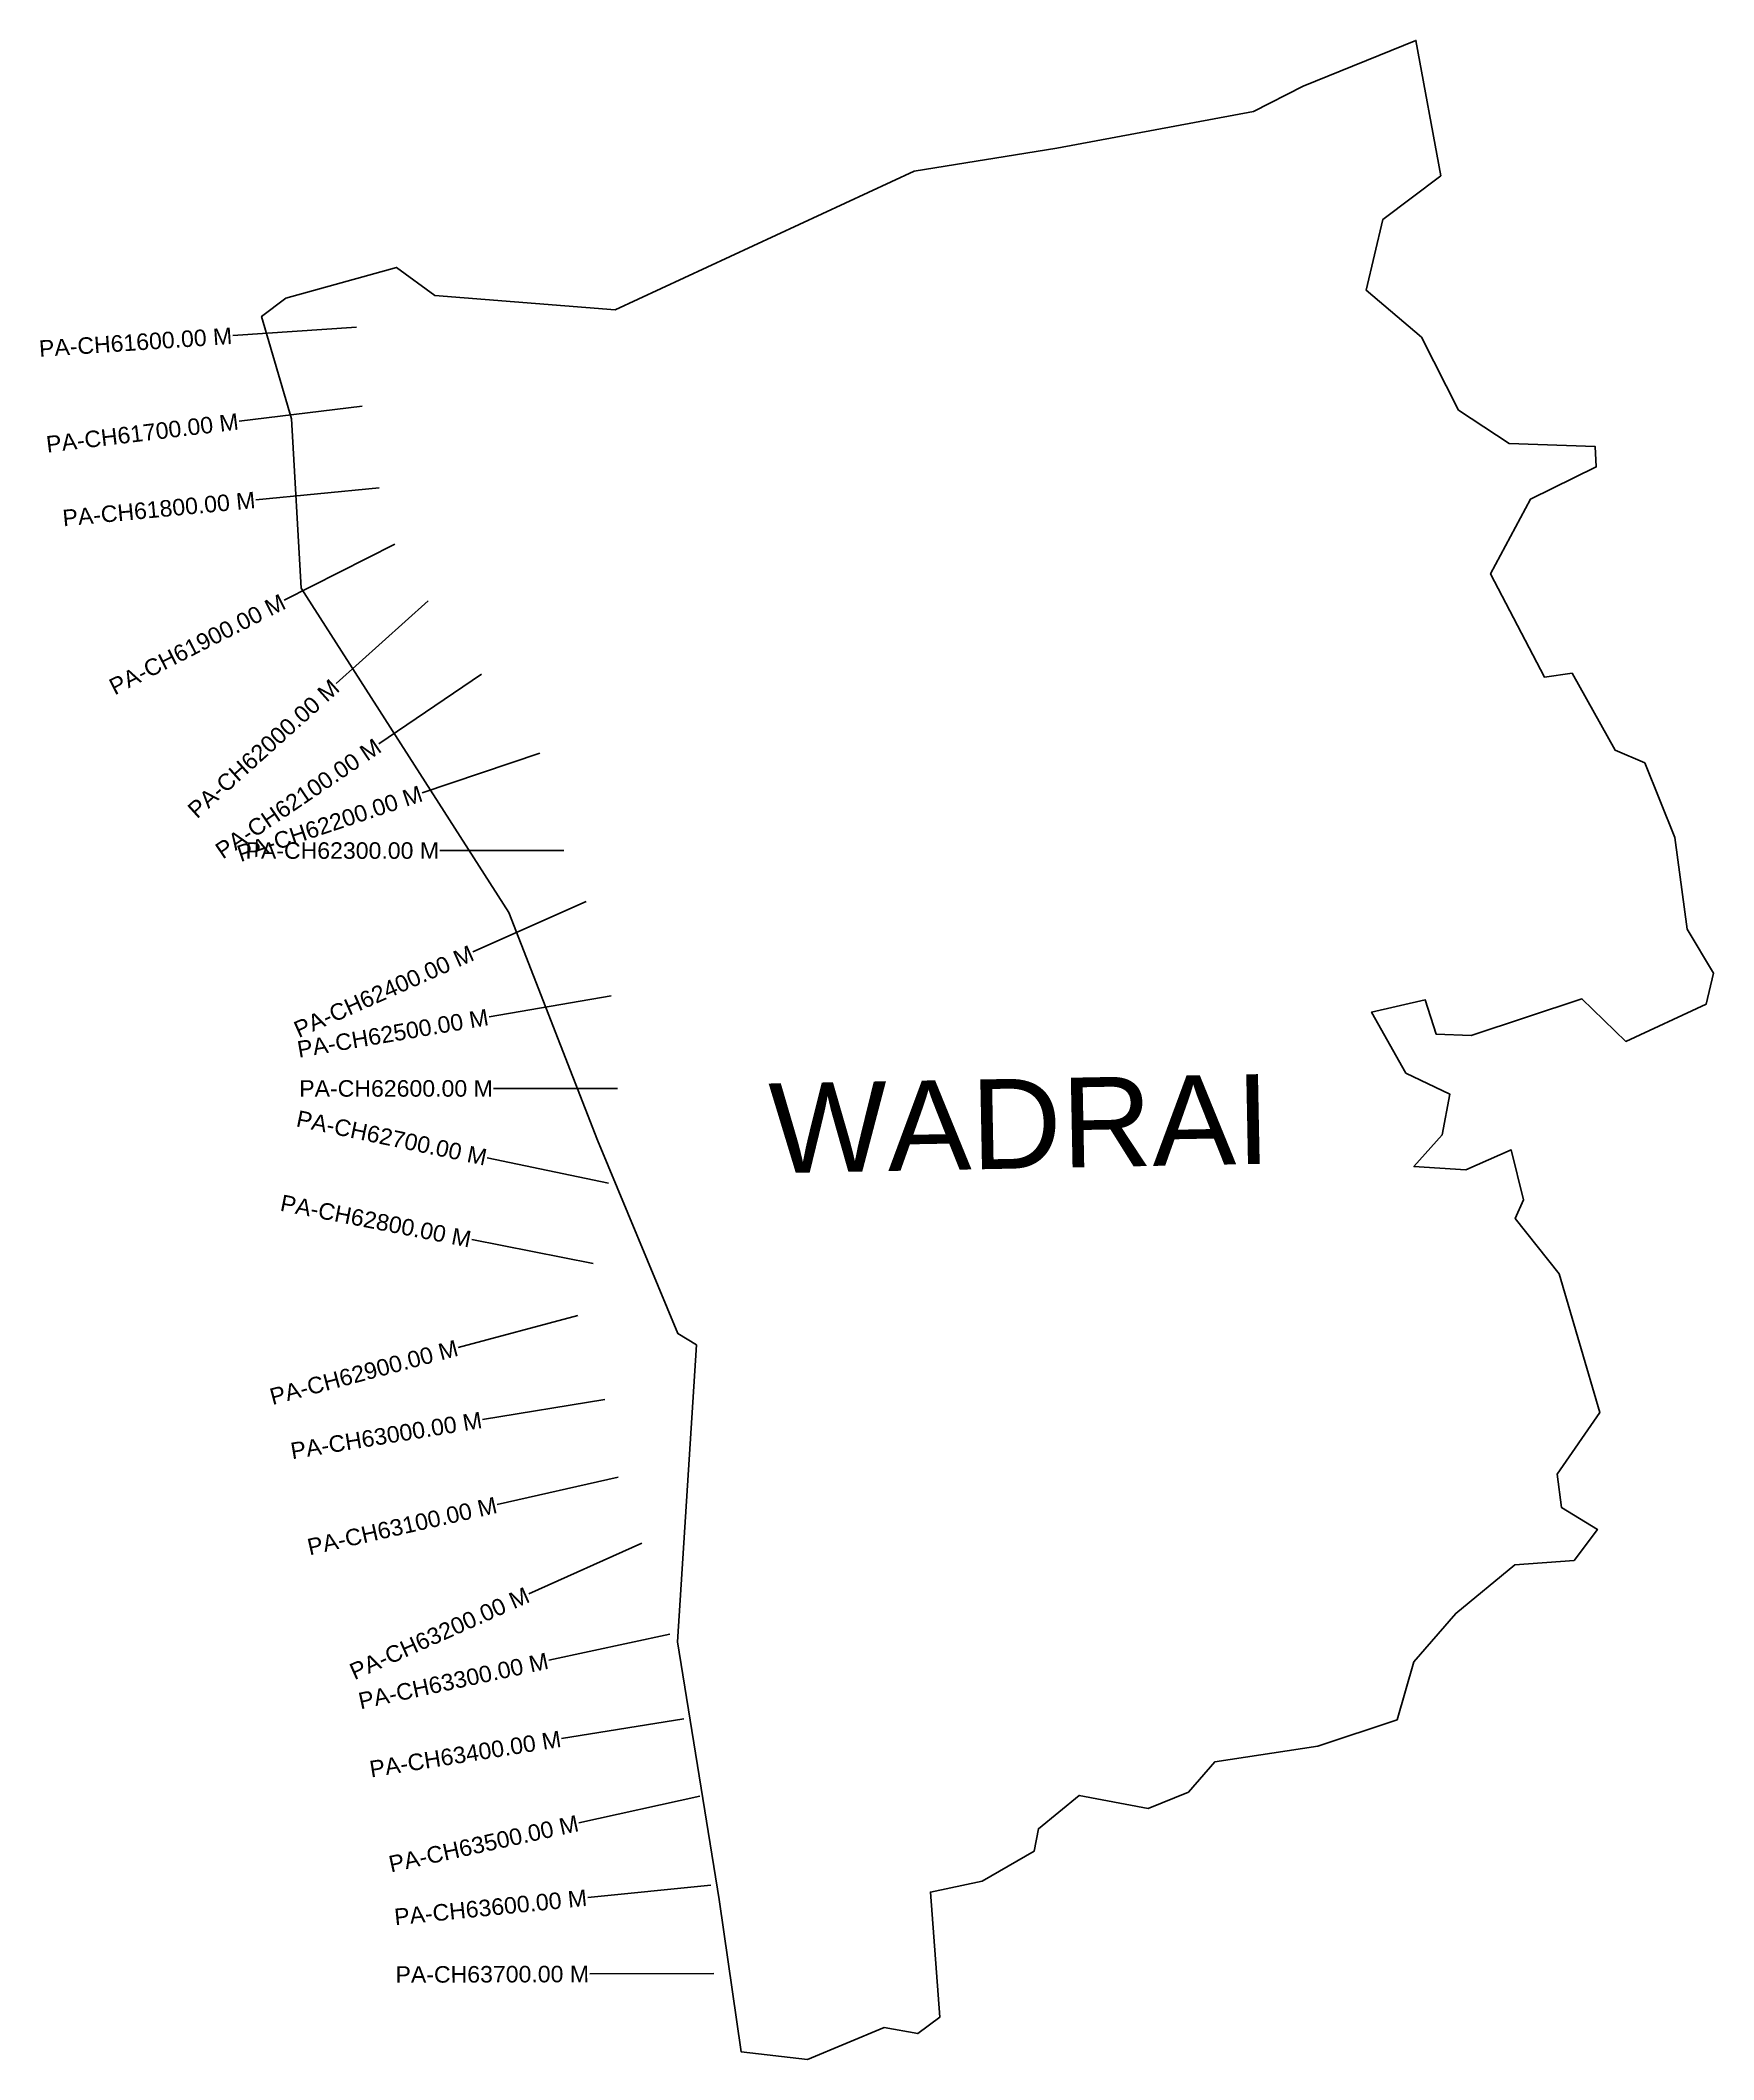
# Model space of a CAD drawing. Header units: metres. Extents: x 259287 to 261314, y 2175188 to 2177634.
import ezdxf
from ezdxf.enums import TextEntityAlignment as Align

# ---------------------------------------------------------------- set-up
doc = ezdxf.new("R2010")
doc.units = ezdxf.units.M
for name, color, linetype in [('CS', 134, 'Continuous'), ('CSMark', 6, 'Continuous'), ('village', 3, 'Continuous'), ('VILLAGE NAME', 250, 'Continuous')]:
    doc.layers.add(name, color=color, linetype=linetype)
doc.styles.add('DynamicDimensions', font='arial.ttf')
doc.styles.get("Standard").update_dxf_attribs({"font": 'simplex.shx'})

msp = doc.modelspace()

# ---------------------------------------------------------------- linework, layer by layer
at = {"layer": 'CS'}
for p, q in [((259669.7, 2177286.4), (259520, 2177276.3)), ((259676.5, 2177190.7), (259527.6, 2177172.7)), ((259697.3, 2177091.8), (259547.9, 2177077.5)), ((259716, 2177023.6), (259582.2, 2176955.8)), ((259756.6, 2176955.2), (259645, 2176855)), ((259821.1, 2176866), (259696.9, 2176781.8)), ((259891.6, 2176770.3), (259749.4, 2176722.6)), ((259920.7, 2176652.5), (259770.7, 2176652.5)), ((259947.9, 2176590.6), (259810.8, 2176529.8)), ((259978, 2176476.6), (259830.2, 2176451.2)), ((259985.8, 2176364.3), (259835.8, 2176364.3)), ((259974.9, 2176249.7), (259828.1, 2176280.3)), ((259956.4, 2176152.4), (259809.2, 2176181.1)), ((259937.9, 2176089.1), (259792.9, 2176050.6)), ((259970.4, 2175987.4), (259822.4, 2175963.1)), ((259986.5, 2175893.3), (259840.2, 2175860.2)), ((260015.3, 2175813.2), (259878.3, 2175752.2)), ((260049.2, 2175703.2), (259902.6, 2175671.5)), ((260066.3, 2175600.6), (259918.2, 2175576.8)), ((260085.7, 2175507), (259939.2, 2175474.7)), ((260099, 2175399.2), (259949.8, 2175384.1)), ((260102.4, 2175292), (259952.4, 2175291.5))]:
    msp.add_line(p, q, dxfattribs=at)
at = {"layer": 'village', "color": 3, "true_color": 0x00ff00}
msp.add_polyline3d([(261313.8, 2176504, 0), (261304.7, 2176466.3, 0), (261207.4, 2176421.3, 0), (261154.3, 2176472.9, 0), (261020.2, 2176428.3, 0), (260977.5, 2176430.2, 0), (260964.5, 2176471.6, 0), (260899.5, 2176456.8, 0), (260941, 2176382.9, 0), (260994.1, 2176357.4, 0), (260985, 2176308, 0), (260950.7, 2176269.6, 0), (261013.8, 2176265.5, 0), (261068.7, 2176289.8, 0), (261083.3, 2176229.4, 0), (261073.5, 2176206.7, 0), (261126.6, 2176139.5, 0), (261175.8, 2175971.7, 0), (261124.1, 2175896.8, 0), (261129.6, 2175856.6, 0), (261173.1, 2175830, 0), (261144.8, 2175792.3, 0), (261072.8, 2175787.1, 0), (261001.4, 2175728.3, 0), (260950.8, 2175669.5, 0), (260930.3, 2175599.4, 0), (260834.3, 2175567.4, 0), (260709.4, 2175548.4, 0), (260677.5, 2175511.8, 0), (260628.9, 2175492, 0), (260545.3, 2175507.8, 0), (260495.8, 2175467.4, 0), (260490.5, 2175440.2, 0), (260427.8, 2175403.9, 0), (260365, 2175390.7, 0), (260376.2, 2175239, 0), (260349.7, 2175219.3, 0), (260308.8, 2175226.8, 0), (260216, 2175187.7, 0), (260135.8, 2175197.1, 0), (260109.1, 2175381.8, 0), (260058.4, 2175693.7, 0), (260081.4, 2176053.6, 0), (260058.8, 2176067.3, 0), (259961.8, 2176301.5, 0), (259854.4, 2176577.5, 0), (259602.5, 2176970.3, 0), (259590.8, 2177175.5, 0), (259554.6, 2177299.5, 0), (259583.9, 2177321.6, 0), (259718, 2177359, 0), (259764.6, 2177325, 0), (259983.2, 2177307.4, 0), (260345.1, 2177475.5, 0), (260518.1, 2177503.6, 0), (260756.5, 2177547.9, 0), (260816.5, 2177578.7, 0), (260953.1, 2177634, 0), (260983.3, 2177470, 0), (260913.2, 2177417.1, 0), (260892.9, 2177331.3, 0), (260959.9, 2177274.4, 0), (261004.9, 2177186.2, 0), (261066.2, 2177145.6, 0), (261170.4, 2177141.8, 0), (261171.6, 2177117.3, 0), (261091.9, 2177078.1, 0), (261043.6, 2176987.7, 0), (261109.1, 2176862.4, 0), (261142.3, 2176867.3, 0), (261194.6, 2176774, 0), (261230.3, 2176758.8, 0), (261266.8, 2176668.3, 0), (261281.9, 2176557.1, 0)], close=True, dxfattribs=at)

# ---------------------------------------------------------------- texts
at = {"layer": 'CSMark', "style": 'DynamicDimensions'}
for s, rotation, p in [('PA-CH61600.00 M', 3.8508, (259519, 2177276.2)), ('PA-CH61700.00 M', 6.8913, (259526.6, 2177172.5)), ('PA-CH61800.00 M', 5.4517, (259547, 2177077.4)), ('PA-CH61900.00 M', 26.8861, (259581.3, 2176955.3)), ('PA-CH62000.00 M', 41.9254, (259644.2, 2176854.3)), ('PA-CH62100.00 M', 34.1198, (259696.1, 2176781.3)), ('PA-CH62200.00 M', 18.5137, (259748.4, 2176722.3)), ('PA-CH62300.00 M', 0.0088, (259769.7, 2176652.5)), ('PA-CH62400.00 M', 23.9207, (259809.9, 2176529.4)), ('PA-CH62500.00 M', 9.7677, (259829.2, 2176451)), ('PA-CH62700.00 M', 348.2345, (259827.1, 2176280.5)), ('PA-CH62800.00 M', 348.9761, (259808.2, 2176181.3)), ('PA-CH62900.00 M', 14.8559, (259791.9, 2176050.4)), ('PA-CH63000.00 M', 9.3452, (259821.4, 2175962.9)), ('PA-CH63100.00 M', 12.7528, (259839.3, 2175860)), ('PA-CH63200.00 M', 23.9959, (259877.3, 2175751.8)), ('PA-CH63300.00 M', 12.1999, (259901.6, 2175671.3)), ('PA-CH63400.00 M', 9.1386, (259917.2, 2175576.6)), ('PA-CH63500.00 M', 12.4156, (259938.2, 2175474.5)), ('PA-CH63600.00 M', 5.7703, (259948.8, 2175384)), ('PA-CH63700.00 M', 0.1686, (259951.4, 2175291.5))]:
    msp.add_text(s, height=20, rotation=rotation, dxfattribs=at).set_placement(p, align=Align.MIDDLE_RIGHT)
msp.add_text('PA-CH62600.00 M', height=20, dxfattribs=at).set_placement((259834.8, 2176364.3), align=Align.MIDDLE_RIGHT)
at = {"layer": 'VILLAGE NAME', "insert": (260168.3, 2176370.2), "char_height": 108.748, "attachment_point": 1, "rotation": 1.1028}
msp.add_mtext_dynamic_manual_height_columns('{\\fArial|b0|i0|c0|p34;WADRAI}', width=726.929, gutter_width=543.7, heights=[0], dxfattribs=at)

doc.saveas('drawing.dxf')
